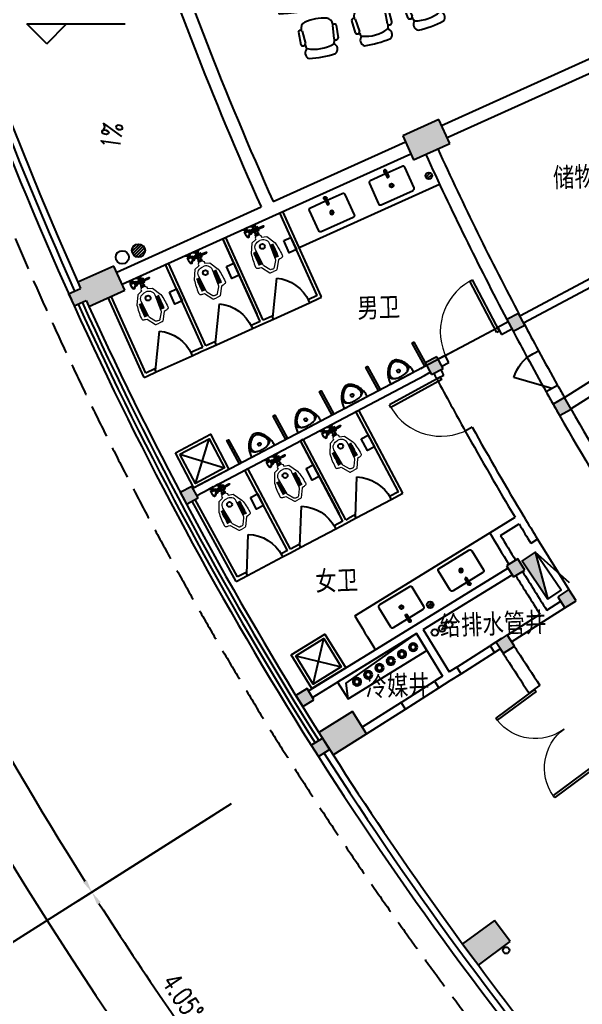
# Model space of a CAD drawing. Extents: x 13680 to 1640314, y -473492 to 65390.
# Drawn here: x 1350599 to 1359123, y -419708 to -404783 of the extents above; entities that cross this region are included whole.
import ezdxf
from ezdxf.enums import TextEntityAlignment as Align

# ---------------------------------------------------------------- set-up
doc = ezdxf.new("R2010")
doc.units = 0
doc.header["$LTSCALE"] = 1000
doc.header["$MEASUREMENT"] = 0
doc.linetypes.add('DASH', pattern=[0.35, 0.25, -0.1])
for name, color, linetype in [('001', 93, 'Continuous'), ('ACS_FFG_FM_F', 7, 'Continuous'), ('AXIS', 1, 'Continuous'), ('COLUMN', 255, 'Continuous'), ('DIM_ELEV', 3, 'Continuous'), ('DIM_SYMB', 3, 'Continuous'), ('HATCH', 8, 'Continuous'), ('LINE', 123, 'Continuous'), ('LVRTY', 153, 'Continuous'), ('PUB_HATCH', 8, 'Continuous'), ('PUB_TEXT', 7, 'Continuous'), ('S-提资20140812', 6, 'Continuous'), ('S-消防器材提资', 2, 'Continuous'), ('VPIPE-废水', 31, 'DASH'), ('VPIPE-污水', 2, 'DASH'), ('VPIPE-通气', 3, 'Continuous'), ('VPIPE-雨水', 4, 'DASH'), ('WALL', 255, 'Continuous'), ('WINDOW', 2, 'Continuous'), ('卫生间洁具', 8, 'Continuous'), ('洁具', 5, 'Continuous'), ('装修家具', 8, 'Continuous')]:
    doc.layers.add(name, color=color, linetype=linetype)
doc.layers.add('74071 FF-SAN', color=4, linetype='Continuous', lineweight=20)
doc.layers.add('ACS_DLJ_QYG', color=6, linetype='Continuous', lineweight=50)
doc.styles.add('_HZTXT', font='txt.shx', dxfattribs={"width": 0.8, "bigfont": 'HZTXT.shx'})
doc.styles.add('_TCH_DIM', font='SIMPLEX', dxfattribs={"bigfont": 'GBCBIG'})
doc.styles.add('_TCH_DIM_T3', font='SIMPLEX', dxfattribs={"width": 0.705882, "bigfont": 'GBCBIG'})
doc.styles.add('宋体', font='', dxfattribs={"width": 0.8})
doc.styles.get('宋体').set_extended_font_data('SimSun')
doc.linetypes.add('FENCELINE1', pattern='A,0.25,-0.1,[133,ltypeshp.shx,S=0.1,R=0,X=-0.1,Y=0],-0.1,1', length=1.45)
doc.dimstyles.new('_TCH_ARROW&&100', dxfattribs={"dimtxt": 297.5, "dimasz": 200, "dimexe": 250, "dimexo": 300, "dimgap": 126.25, "dimtad": 1, "dimdec": 0, "dimzin": 0, "dimdsep": 46, "dimtxsty": '_TCH_DIM_T3', "dimcen": 0.09, "dimclrt": 7, "dimazin": 2, "dimtfac": 1, "dimtdec": 0, "dimtix": 1, "dimtmove": 2, "dimatfit": 3, "dimfxl": 1, "dimtolj": 1, "dimtzin": 0, "dimarcsym": 0})

# ---------------------------------------------------------------- blocks, each defined once
blk = doc.blocks.new('xfx-gz')
at = {"layer": 'S-消防器材提资'}
blk.add_hatch(color=8, dxfattribs=at).paths.add_polyline_path([(0, 240), (0, 0), (700, 0)])
at = {"layer": 'S-消防器材提资', "color": 8}
for p, q in [((678, 408), (0, 240)), ((0, 240), (700, 0))]:
    blk.add_line(p, q, dxfattribs=at)
blk.add_lwpolyline([(700, 0), (700, 240), (0, 240), (0, 0)], close=True, dxfattribs=at)
blk = doc.blocks.new('yg')
at = {"layer": 'VPIPE-雨水', "linetype": 'Continuous'}
blk.add_circle((397873, 266724), 50, dxfattribs=at)
blk = doc.blocks.new('$DorLib2D$00000001')
for p, q in [((0.45, 0.975), (0.5, 0.975)), ((0.45, 0), (0.45, 0.975)), ((0.5, 0), (0.5, 0.975)), ((0.5, 0), (0.45, 0))]:
    blk.add_line(p, q)
at = {"lineweight": 13}
blk.add_arc((0.475, 0), 0.975, 91.4693, 180, dxfattribs=at)
blk = doc.blocks.new('$DorLib2D$00000228')
at = {"color": 0}
blk.add_line((0.5, 0), (0, 0.866), dxfattribs=at)
blk.add_arc((0.5, 0), 1, 120, 180, dxfattribs=at)
blk = doc.blocks.new('$plan$00000387')
at = {"color": 4}
for points in [[(-195, 0), (195, 0, -0.056281), (192, -62, -0.051243), (175, -126, -0.047086), (144, -190, -0.038643), (109, -237, -0.050944), (77, -268, -0.073316), (37, -291, -0.092337), (0, -298, -0.092337), (-37, -291, -0.073316), (-77, -268, -0.050944), (-109, -237, -0.038643), (-144, -190, -0.047086), (-175, -126, -0.051243), (-192, -62, -0.056281)], [(0, -146, 0.999985), (0, -98, 0.999985)]]:
    blk.add_lwpolyline(points, format="xyb", close=True, dxfattribs=at)
at = {"color": 8}
for points in [[(-169, -140, -0.078162), (-171, -115, -0.158684), (-159, -87, -0.087457), (-117, -54, -0.073385), (-70, -37, -0.051629), (0, -29), (0, -29, -0.051629), (70, -37, -0.073385), (117, -54, -0.087457), (159, -87, -0.158684), (171, -115, -0.078162), (169, -140)], [(117, -54, -0.099174), (139, -85, -0.110283), (145, -118, -0.092873), (136, -158, -0.05733), (119, -188, -0.037877), (85, -227, -0.072182), (35, -264, -0.124936), (0, -273), (0, -273, -0.124936), (-35, -264, -0.072182), (-85, -227, -0.037877), (-119, -188, -0.05733), (-136, -158, -0.092873), (-145, -118, -0.110283), (-139, -85, -0.099174), (-117, -54)]]:
    blk.add_lwpolyline(points, format="xyb", dxfattribs=at)
blk = doc.blocks.new('$DorLib2D$00000114')
at = {"color": 0}
blk.add_line((0.5, 0), (-0.207, 0.707), dxfattribs=at)
blk.add_arc((0.5, 0), 1, 135, 180, dxfattribs=at)
blk = doc.blocks.new('grgrewg')
at = {"layer": 'LVRTY', "color": 4}
blk.add_lwpolyline([(129402, -1172047), (130002, -1172047), (130002, -1172647), (129402, -1172647)], close=True, dxfattribs=at)
at = {"layer": 'LVRTY', "color": 8}
blk.add_lwpolyline([(129452, -1172097), (129952, -1172097), (129952, -1172597), (129452, -1172597)], close=True, dxfattribs=at)
for points in [[(129452, -1172097), (129952, -1172597)], [(129452, -1172597), (129952, -1172097)]]:
    blk.add_lwpolyline(points, dxfattribs=at)
blk = doc.blocks.new('A$C59BC2475')
at = {"layer": '卫生间洁具', "color": 8}
for p, q in [((15, 226), (50, 150)), ((42, 238), (76, 162))]:
    blk.add_line(p, q, dxfattribs=at)
for radius in [28.6, 19]:
    blk.add_circle((120, 29), radius, dxfattribs=at)
for centre, radius, start, end in [((22, 247), 21.9, 303.7888, 284.8126), ((22, 247), 11.7, 310.7142, 277.8871), ((22, 247), 10.2, 312.6958, 275.9055), ((23, 245), 2.73, 24.3007, 204.3007), ((298, 344), 295, 199.8088, 208.7925), ((-234, 104), 295, 19.8088, 28.7925), ((42, 203), 2.73, 204.3007, 24.3007)]:
    blk.add_arc(centre, radius, start, end, dxfattribs=at)
at = {"layer": '卫生间洁具', "color": 8, "extrusion": (-1.1128e-26, -1.18513e-26, -1)}
for centre in [(59, 165), (59, 164), (63, 156)]:
    blk.add_ellipse(centre, major_axis=(-13.3, -6), ratio=0.448066, start_param=3.141593, end_param=6.283185, dxfattribs=at)
blk = doc.blocks.new('A$C61F337F3')
at = {"layer": '卫生间洁具', "color": 4}
blk.add_lwpolyline([(-455, -170), (-683, -273, 0.414214), (-698, -313), (-559, -623, 0.414214), (-519, -638), (-36, -420, 0.414214), (-21, -380), (-161, -70, 0.414214), (-200, -55), (-429, -158)], format="xyb", dxfattribs=at)
at = {"layer": '卫生间洁具'}
blk.add_blockref('A$C59BC2475', (-480, -375), dxfattribs=at)
blk = doc.blocks.new('*D413')
at = {"layer": 'AXIS', "color": 0, "lineweight": -2, "transparency": 16777216}
for p, q in [((1361910, -427019), (1359677, -428027)), ((1365719, -434080), (1363651, -435393))]:
    blk.add_line(p, q, dxfattribs=at)
blk.add_arc((1413677, -403645), 59000, 204.49413, 212.20578, dxfattribs=at)
at = {"layer": 'AXIS', "color": 0, "transparency": 16777216}
for points in [[(1359957, -428120), (1360017, -428093), (1359904, -427925)], [(1363783, -435072), (1363727, -435108), (1363862, -435259)]]:
    blk.add_solid(points, dxfattribs=at)
at = {"layer": 'Defpoints', "color": 0, "transparency": 16777216}
for p in [(1413677, -403645), (1362183, -426896), (1361108, -430431), (1365973, -433920)]:
    blk.add_point(p, dxfattribs=at)
at = {"layer": 'AXIS', "color": 7, "transparency": 16777216, "insert": (1361996, -431531), "char_height": 297.5, "attachment_point": 5, "rotation": 298.35, "style": '_TCH_DIM_T3'}
blk.add_mtext('\\A1;8.1°', dxfattribs=at)
blk = doc.blocks.new('*D414')
at = {"layer": 'AXIS', "color": 0, "lineweight": -2, "transparency": 16777216}
for p, q in [((1365719, -434080), (1363651, -435393)), ((1367989, -437391), (1366018, -438847))]:
    blk.add_line(p, q, dxfattribs=at)
blk.add_arc((1413677, -403645), 59000, 212.59422, 216.25576, dxfattribs=at)
at = {"layer": 'AXIS', "color": 0, "transparency": 16777216}
for points in [[(1363941, -435446), (1363998, -435410), (1363862, -435259)], [(1366127, -438518), (1366074, -438557), (1366219, -438698)]]:
    blk.add_solid(points, dxfattribs=at)
at = {"layer": 'Defpoints', "color": 0, "transparency": 16777216}
for p in [(1413677, -403645), (1365973, -433920), (1364621, -436424), (1368230, -437213)]:
    blk.add_point(p, dxfattribs=at)
at = {"layer": 'AXIS', "color": 7, "transparency": 16777216, "insert": (1365237, -436844), "char_height": 297.5, "attachment_point": 5, "rotation": 304.425, "style": '_TCH_DIM_T3'}
blk.add_mtext('\\A1;4.05°', dxfattribs=at)
blk = doc.blocks.new('*D424')
at = {"layer": 'AXIS', "color": 0, "lineweight": -2, "transparency": 16777216}
for p, q in [((1356877, -403645), (1353627, -403645)), ((1404792, -459746), (1404283, -462956))]:
    blk.add_line(p, q, dxfattribs=at)
blk.add_arc((1413677, -403645), 59800, 180.19165, 260.80826, dxfattribs=at)
at = {"layer": 'AXIS', "color": 0, "transparency": 16777216}
for points in [[(1353844, -403845), (1353911, -403845), (1353877, -403645)], [(1404130, -462645), (1404120, -462710), (1404322, -462709)]]:
    blk.add_solid(points, dxfattribs=at)
at = {"layer": 'Defpoints', "color": 0, "transparency": 16777216}
for p in [(1357177, -403645), (1413677, -403645), (1360395, -430794), (1404839, -459450)]:
    blk.add_point(p, dxfattribs=at)
at = {"layer": 'AXIS', "color": 7, "transparency": 16777216, "insert": (1368414, -442304), "char_height": 297.5, "attachment_point": 5, "rotation": 310.5, "style": '_TCH_DIM_T3'}
blk.add_mtext('\\A1;81°', dxfattribs=at)
blk = doc.blocks.new('A$C620479CC')
at = {"layer": '装修家具', "color": 4}
for p, q in [((1700, 1673), (1650, 1862)), ((1757, 1687), (1717, 1880)), ((896, 1492), (829, 1676)), ((951, 1512), (894, 1700)), ((1183, 1582), (1152, 1776)), ((1241, 1589), (1221, 1783)), ((1713, 1656), (1711, 1663)), ((389, 1355), (341, 1546)), ((447, 1368), (409, 1560)), ((1235, 1569), (1234, 1576)), ((1235, 1569), (1234, 1576)), ((115, 1270), (33, 1448)), ((169, 1294), (96, 1477)), ((442, 1347), (441, 1354)), ((910, 1477), (908, 1484)), ((910, 1477), (908, 1484)), ((2706, 30), (2178, 1461)), ((-379, 1092), (-443, 1278)), ((-323, 1109), (-376, 1297)), ((130, 1256), (127, 1263)), ((130, 1256), (127, 1263)), ((-639, 967), (-734, 1138)), ((-587, 996), (-674, 1172)), ((-325, 1088), (-327, 1095)), ((2635, 1075), (2642, 1077)), ((2639, 1129), (2825, 1193)), ((2656, 1073), (2844, 1126)), ((-1116, 749), (-1194, 930)), ((-1061, 771), (-1130, 954)), ((-622, 954), (-625, 961)), ((-1387, 619), (-1497, 781)), ((-1337, 652), (-1441, 820)), ((-1062, 750), (-1065, 756)), ((-1062, 750), (-1065, 756)), ((-1368, 608), (-1373, 614)), ((-1368, 608), (-1373, 614)), ((2803, 620), (2809, 623)), ((2803, 620), (2809, 623)), ((2817, 636), (2995, 717)), ((2841, 581), (3024, 654)), ((-1842, 359), (-1937, 532)), ((-1790, 386), (-1874, 562)), ((-1789, 365), (-1792, 371)), ((-1886, -38), (-1358, -1470)), ((2479, -420), (2482, -427)), ((2480, -442), (2565, -618)), ((2533, -415), (2627, -588)), ((-2020, -590), (-2203, -663)), ((-1996, -644), (-2174, -726)), ((-1982, -628), (-1989, -631)), ((2028, -708), (2131, -876)), ((2059, -664), (2063, -670)), ((2059, -664), (2063, -670)), ((2077, -675), (2188, -837)), ((1751, -827), (1820, -1010)), ((1752, -806), (1755, -812)), ((1752, -806), (1755, -812)), ((1806, -805), (1885, -986)), ((1312, -1011), (1316, -1017)), ((1329, -1023), (1425, -1194)), ((-1835, -1081), (-2023, -1134)), ((-1818, -1138), (-2005, -1201)), ((-1814, -1084), (-1821, -1086)), ((-1814, -1084), (-1821, -1086)), ((1013, -1165), (1066, -1353)), ((1016, -1144), (1018, -1151)), ((1016, -1144), (1018, -1151)), ((1070, -1148), (1133, -1335)), ((1277, -1052), (1365, -1228)), ((560, -1312), (563, -1319)), ((576, -1326), (658, -1504)), ((244, -1424), (281, -1616)), ((248, -1403), (250, -1410)), ((302, -1412), (350, -1603)), ((522, -1350), (595, -1533)), ((-544, -1625), (-544, -1632)), ((-544, -1625), (-544, -1632)), ((-492, -1638), (-462, -1833)), ((-261, -1568), (-203, -1757)), ((-220, -1534), (-217, -1540)), ((-220, -1534), (-217, -1540)), ((-205, -1549), (-138, -1733)), ((-1066, -1744), (-1026, -1937)), ((-1022, -1713), (-1020, -1720)), ((-1009, -1729), (-959, -1919)), ((-551, -1645), (-531, -1840))]:
    blk.add_line(p, q, dxfattribs=at)
for centre, radius, start, end in [((1250, 1946), 87.7, 130.7775, 249.9921), ((1678, 501), 1587, 92.9755, 107.7941), ((1565, 2004), 87.7, 310.7775, 69.9921), ((979, 323), 1587, 98.1378, 112.9563), ((732, 1810), 87.7, 315.9398, 75.1544), ((1188, 1769), 36.3, 23.2511, 168.2284), ((1411, 1807), 203, 164.0028, 182.2896), ((1461, 1817), 203, 17.7195, 36.597), ((1686, 1860), 36.3, 32.5412, 177.5185), ((294, 112), 1587, 102.8446, 117.6632), ((-75, 1573), 87.7, 320.6466, 79.8612), ((423, 1724), 87.7, 135.9398, 255.1544), ((648, 1615), 203, 23.6423, 41.9291), ((865, 1678), 36.3, 37.7035, 182.6808), ((1615, 1629), 102, 296.4935, 15.3848), ((1725, 1692), 32, 216.4279, 351.6686), ((-375, 1462), 87.7, 140.6466, 259.8612), ((-143, 1372), 203, 28.3491, 46.6359), ((377, 1542), 36.3, 28.4134, 173.3906), ((599, 1601), 203, 169.3349, 188.2124), ((920, 1514), 32, 221.5902, 356.8309), ((1211, 1597), 32, 209.101, 344.3417), ((1336, 1578), 102, 185.3848, 264.2761), ((1368, 2192), 716, 266.6598, 294.1098), ((2926, -6823), 8318, 95.1602, 125.3476), ((-190, 1354), 203, 174.0417, 192.9192), ((69, 1453), 36.3, 42.4103, 187.3876), ((415, 1373), 32, 214.2632, 349.504), ((542, 1365), 102, 190.5471, 269.4384), ((518, 1979), 716, 271.8221, 299.2721), ((815, 1441), 102, 301.6557, 20.5471), ((-365, -172), 1587, 107.5336, 122.3522), ((-852, 1254), 87.7, 325.3356, 84.5502), ((-906, 1046), 203, 32.2776, 51.1551), ((-406, 1277), 36.3, 33.1202, 178.0975), ((38, 1213), 102, 306.3625, 25.2539), ((137, 1293), 32, 226.297, 1.5377), ((3009, 1125), 87.7, 50.6466, 169.8612), ((-1143, 1118), 87.7, 145.3356, 264.5502), ((-699, 1145), 36.3, 47.0993, 192.0766), ((-354, 1112), 32, 218.97, 354.2108), ((-227, 1115), 102, 195.2539, 274.1452), ((-301, 1725), 716, 276.5289, 303.9789), ((2661, 977), 102, 105.2539, 184.1452), ((2659, 1104), 32, 128.97, 264.2108), ((2824, 1156), 36.3, 303.1202, 88.0975), ((2901, 940), 203, 84.0417, 102.9192), ((1659, 456), 1587, 12.8446, 27.6632), ((-1012, -491), 1587, 112.6959, 127.5144), ((-1625, 886), 87.7, 330.4979, 89.7125), ((-1158, 932), 36.3, 37.8092, 182.7865), ((-952, 1025), 203, 178.5609, 196.8477), ((-710, 904), 102, 311.0516, 29.9429), ((-618, 992), 32, 230.986, 6.2267), ((3271, 1051), 716, 186.5289, 213.9789), ((-1902, 725), 87.7, 150.4979, 269.7125), ((-1657, 676), 203, 38.2004, 56.4872), ((-1463, 791), 36.3, 52.2616, 197.2389), ((-1093, 771), 32, 223.6591, 358.8998), ((-967, 784), 102, 199.9429, 278.8342), ((-1090, 1386), 716, 281.2179, 308.6679), ((2919, 893), 203, 298.3491, 316.6359), ((3120, 825), 87.7, 230.6466, 349.8612), ((-1701, 650), 203, 183.893, 202.7705), ((-1369, 646), 32, 236.1483, 11.389), ((-1452, 550), 102, 316.2138, 35.1052), ((2759, 712), 102, 216.3625, 295.2539), ((2840, 613), 32, 136.297, 271.5377), ((2999, 681), 36.3, 312.4103, 97.3876), ((-1901, 537), 36.3, 42.9715, 187.9488), ((-1874, 996), 716, 286.3802, 313.8302), ((-1821, 384), 32, 228.8213, 4.0621), ((-1697, 408), 102, 205.1052, 283.9965), ((-2105, 6815), 8318, 275.1557, 305.3435), ((2565, -1052), 716, 106.3939, 133.8439), ((2387, -464), 102, 25.1189, 104.0102), ((2512, -439), 32, 48.8351, 184.0758), ((-2019, -622), 32, 316.297, 91.5377), ((2142, -606), 102, 136.2275, 215.1189), ((2591, -593), 36.3, 222.9852, 7.9625), ((-2299, -833), 87.7, 50.6466, 169.8612), ((-2097, -904), 203, 117.5886, 136.4661), ((-2179, -690), 36.3, 132.4103, 277.3876), ((-1939, -720), 102, 36.3625, 115.2539), ((-2451, -1060), 716, 6.5289, 33.9789), ((1781, -1442), 716, 101.2316, 128.6816), ((1657, -840), 102, 19.9566, 98.848), ((2059, -702), 32, 56.162, 191.4027), ((2392, -706), 203, 3.9067, 22.7842), ((2592, -781), 87.7, 330.5116, 89.7262), ((-838, -465), 1587, 192.8446, 207.6632), ((1400, -960), 102, 131.0653, 209.9566), ((1783, -827), 32, 43.6728, 178.9135), ((2153, -847), 36.3, 232.2753, 17.2526), ((2348, -732), 203, 218.2141, 236.5009), ((1702, 435), 1587, 292.7096, 307.5282), ((-1841, -986), 102, 285.2539, 4.1452), ((1309, -1048), 32, 50.9997, 186.2404), ((1849, -988), 36.3, 217.8229, 2.8002), ((1642, -1081), 203, 358.5746, 16.8614), ((2315, -941), 87.7, 150.5116, 269.7262), ((-2188, -1134), 87.7, 230.6466, 349.8612), ((-2080, -952), 203, 263.8719, 282.1586), ((-2003, -1165), 36.3, 123.1202, 268.0975), ((-1838, -1113), 32, 308.97, 84.2108), ((652, -1269), 102, 126.3585, 205.2498), ((992, -1781), 716, 96.5248, 123.9748), ((918, -1171), 102, 15.2498, 94.1411), ((1045, -1168), 32, 38.966, 174.2067), ((1389, -1201), 36.3, 227.113, 12.0903), ((1833, -1174), 87.7, 325.3493, 84.5639), ((172, -2036), 716, 91.8358, 119.2858), ((148, -1422), 102, 10.5608, 89.4521), ((554, -1349), 32, 46.2929, 181.5336), ((1097, -1334), 36.3, 213.1161, 358.0934), ((1596, -1102), 203, 212.2913, 231.1688), ((1542, -1310), 87.7, 145.3493, 264.5639), ((1055, 116), 1587, 287.5473, 302.3659), ((-125, -1498), 102, 121.6694, 200.5608), ((275, -1430), 32, 34.2769, 169.5177), ((1066, -1518), 87.7, 320.6425, 79.8571), ((884, -1410), 203, 353.8678, 12.1546), ((-924, -1686), 102, 116.5072, 195.3985), ((-677, -2248), 716, 86.6735, 114.1235), ((-646, -1635), 102, 5.3985, 84.2898), ((-520, -1654), 32, 29.1147, 164.3554), ((-229, -1570), 32, 41.6039, 176.8446), ((313, -1599), 36.3, 208.4271, 353.4044), ((92, -1658), 203, 349.3486, 8.2261), ((622, -1509), 36.3, 222.4062, 7.3835), ((836, -1427), 203, 207.5845, 226.462), ((765, -1629), 87.7, 140.6425, 259.8571), ((397, -168), 1587, 282.8405, 297.6591), ((-1035, -1748), 32, 36.4416, 171.6823), ((-174, -1735), 36.3, 217.7172, 2.6945), ((43, -1671), 203, 203.656, 221.9428), ((268, -1780), 87.7, 315.9535, 75.1681), ((-995, -1917), 36.3, 212.5549, 357.5322), ((-770, -1873), 203, 197.7332, 216.6107), ((-497, -1826), 36.3, 203.2648, 348.2421), ((-559, -2002), 87.7, 310.7912, 70.0058), ((-720, -1864), 203, 344.0165, 2.3033), ((-41, -1866), 87.7, 135.9535, 255.1681), ((-289, -380), 1587, 278.1515, 292.9701), ((-875, -2060), 87.7, 130.7912, 250.0058), ((-987, -558), 1587, 272.9892, 287.8078)]:
    blk.add_arc(centre, radius, start, end, dxfattribs=at)
at = {"layer": '装修家具', "color": 8}
for centre, start, end in [((1518, 1370), 79.5938, 121.1758), ((742, 1175), 84.756, 126.3381), ((-12, 941), 89.4628, 131.0449), ((-738, 629), 94.1519, 135.7339), ((2488, 762), 359.4628, 41.0449), ((-1455, 273), 99.3141, 140.8962), ((2145, -329), 279.3278, 320.9099), ((-1667, -771), 179.4628, 221.0449), ((1428, -685), 274.1656, 315.7477), ((703, -997), 269.4588, 311.0408), ((-52, -1231), 264.7697, 306.3518), ((-828, -1427), 259.6075, 301.1896)]:
    blk.add_arc(centre, 577, start, end, dxfattribs=at)
blk = doc.blocks.new('A$C6CAE1B6A')
at = {"color": 8}
for p, q in [((186, 387), (186, 325)), ((209, 387), (209, 326)), ((233, 387), (233, 327)), ((257, 387), (257, 328)), ((281, 387), (281, 329)), ((305, 387), (305, 330)), ((329, 387), (329, 331)), ((353, 387), (353, 332)), ((376, 387), (376, 333)), ((732, 361), (716, 361)), ((732, 338), (716, 338)), ((755, 366), (732, 366)), ((755, 331), (732, 331)), ((770, 391), (770, 311)), ((664, 240), (622, 240)), ((663, 201), (622, 201)), ((753, 240), (714, 240)), ((753, 201), (715, 201)), ((770, 268), (770, 172)), ((186, 53), (186, 115)), ((209, 53), (209, 114)), ((233, 53), (233, 113)), ((257, 53), (257, 112)), ((281, 53), (281, 111)), ((305, 53), (305, 110)), ((329, 53), (329, 109)), ((353, 53), (353, 108)), ((376, 53), (376, 107))]:
    blk.add_line(p, q, dxfattribs=at)
for points in [[(716, 374), (712, 374), (712, 378), (706, 378), (706, 382), (671, 382), (671, 376), (646, 376), (646, 363), (631, 363), (631, 344), (646, 344), (646, 329), (661, 329), (661, 324), (667, 324), (667, 313), (707, 313), (719, 321)], [(605, 247), (605, 193)], [(622, 193), (622, 247)], [(669, 245), (669, 263), (712, 263), (712, 243)], [(712, 197), (712, 178), (669, 178), (669, 195)], [(683, 167), (683, 83), (686, 80), (686, 76), (690, 76)], [(697, 167), (697, 83), (694, 80), (694, 76), (690, 76)]]:
    blk.add_lwpolyline(points, dxfattribs=at)
for points in [[(719, 313), (660, 313), (660, 293), (719, 293)], [(732, 379), (716, 379), (716, 321), (732, 321)], [(718, 178), (662, 178), (662, 167), (718, 167)], [(671, 293), (709, 293), (709, 263), (671, 263)]]:
    blk.add_lwpolyline(points, close=True, dxfattribs=at)
for centre, radius in [((416, 220), 37.7), ((689, 220), 32.4), ((689, 220), 12)]:
    blk.add_circle(centre, radius, dxfattribs=at)
for centre, radius, start, end in [((808, 351), 55, 133.5861, 226.4139), ((614, 239), 12, 43.7102, 136.2898), ((614, 201), 12, 223.7102, 316.2898), ((817, 220), 67.5, 135.0245, 224.9756)]:
    blk.add_arc(centre, radius, start, end, dxfattribs=at)
at = {"layer": '74071 FF-SAN', "color": 8}
for points in [[(605, 220), (605, 244), (578, 269), (551, 269), (526, 343), (387, 417, 0.052543), (173, 440, 0.132929), (154, 435, 0.161391), (145, 425, 0.043176), (139, 407, 0.005173), (135, 387), (130, 361), (5, 279, 0.19508), (0, 262), (0, 220)], [(41, 220), (41, 242, -0.210701), (52, 261), (136, 319, -0.078002), (159, 324), (413, 335, -0.245665), (487, 300, -0.196051), (513, 220, -0.196051)], [(605, 220), (605, 196), (578, 171), (551, 171), (526, 97), (387, 23, -0.052543), (173, 0, -0.132929), (154, 5, -0.161391), (145, 15, -0.043176), (139, 33, -0.005173), (135, 53), (130, 79), (5, 161, -0.19508), (0, 178), (0, 220)], [(41, 220), (41, 198, 0.210701), (52, 179), (136, 121, 0.078002), (159, 116), (413, 105, 0.245665), (487, 140, 0.196051), (513, 220, 0.196051)]]:
    blk.add_lwpolyline(points, format="xyb", dxfattribs=at)
blk = doc.blocks.new('$DorLib2D$00000002')
for p, q in [((-0.5, 0), (-0.5, 0.4875)), ((-0.475, 0.4875), (-0.5, 0.4875)), ((-0.475, 0), (-0.475, 0.4875)), ((0.475, 0), (0.475, 0.4875)), ((0.475, 0.4875), (0.5, 0.4875)), ((0.5, 0), (0.5, 0.4875)), ((-0.5, 0), (-0.475, 0)), ((0.5, 0), (0.475, 0))]:
    blk.add_line(p, q)
at = {"lineweight": 13}
for centre, start, end in [((-0.4875, 0), 0, 88.53072), ((0.4875, 0), 91.46928, 180)]:
    blk.add_arc(centre, 0.4875, start, end, dxfattribs=at)
blk = doc.blocks.new('3FX')
at = {"layer": '001'}
h = blk.add_hatch(dxfattribs=at)
h.set_pattern_fill('ANSI31', color=256, scale=20, style=0)
h.set_pattern_definition([(45, (767676.743, 1504218.784), (-22.4506403, 22.4506403), [])])
edge = h.paths.add_edge_path()
edge.add_arc((1364566.6, -425533.2), 100, 0, 360)
at = {"layer": 'PUB_HATCH'}
for points in [[(1368735.9, -424155.6), (1369282.8, -423908.7), (1369118.2, -423544.1), (1368571.3, -423791)], [(1363814.3, -426377.7), (1364361.1, -426130.8), (1364196.5, -425766.2), (1363649.7, -426013.1)], [(1363773.6, -426287.4), (1363691.3, -426105.2), (1363509, -426187.5), (1363591.3, -426369.7)], [(1367301, -432839.8), (1367515.3, -433177.5), (1368021.9, -432856), (1367807.6, -432518.3)], [(1367292.9, -433200.2), (1367461.7, -433093.1), (1367354.5, -432924.2), (1367185.7, -433031.4)], [(1369478.7, -436042.3), (1369716.3, -436364), (1370199, -436007.5), (1369961.3, -435685.8)]]:
    blk.add_hatch(color=256, dxfattribs=at).paths.add_polyline_path(points)
at = {"layer": 'PUB_HATCH', "linetype": 'ByBlock'}
for points in [[(1370149.3, -426579.3), (1370242.9, -426756), (1370419.7, -426662.4), (1370326.1, -426485.7)], [(1368911.9, -427234.5), (1369005.5, -427411.2), (1369182.2, -427317.6), (1369088.7, -427140.9)], [(1370848.1, -427859), (1370946.9, -428032.9), (1371120.8, -427934.1), (1371022, -427760.2)], [(1365200.3, -429199.7), (1365293.9, -429376.4), (1365470.6, -429282.8), (1365377.1, -429106.1)], [(1370144.2, -430309.9), (1370249, -430480.2), (1370419.3, -430375.4), (1370314.5, -430205.1)], [(1370920.9, -430779.4), (1371028, -430948.3), (1371196.9, -430841.1), (1371089.7, -430672.2)], [(1369986.9, -431467.7), (1370095.3, -431635.8), (1370263.4, -431527.4), (1370155, -431359.3)], [(1366950.4, -432274.7), (1367055.2, -432445.1), (1367225.6, -432340.3), (1367120.8, -432169.9)]]:
    blk.add_hatch(color=256, dxfattribs=at).paths.add_polyline_path(points)
at = {"layer": '洁具'}
h = blk.add_hatch(dxfattribs=at)
h.set_pattern_fill('ANSI31', color=256, scale=20, style=0)
h.set_pattern_definition([(45, (1278165.795, -517011.64), (-22.45064, 22.45064), [])])
h.paths.add_polyline_path([(1369015.6, -424401.2, 1), (1368915.6, -424401.2, 1)])
h = blk.add_hatch(dxfattribs=at)
h.set_pattern_fill('ANSI31', color=256, scale=20, angle=2.1906, style=0)
h.set_pattern_definition([(47.190602, (1281793.963, -526914.808), (-23.2923846, 21.576082), [])])
h.paths.add_polyline_path([(1369037.4, -430899.4, 1), (1368937.5, -430903.2, 1)])
at = {"layer": '001'}
for centre in [(1364566.6, -425533.2), (1364322.3, -425634.5)]:
    blk.add_circle(centre, 100, dxfattribs=at)
at = {"layer": 'ACS_DLJ_QYG'}
for centre in [(1368559.3, -431648.8), (1368729.6, -431544), (1368388.9, -431753.6), (1368048.3, -431963.2), (1368218.6, -431858.4), (1367877.9, -432068)]:
    blk.add_circle(centre, 50, dxfattribs=at)
at = {"layer": 'ACS_FFG_FM_F'}
blk.add_lwpolyline([(1367583.4, -432074), (1367744.1, -432327.3), (1368935.9, -431593.3), (1368778.8, -431337.8)], close=True, dxfattribs=at)
blk.add_lwpolyline([(1367744.1, -432327.3), (1367712, -432088.3), (1368778.8, -431337.8)], dxfattribs=at)
at = {"layer": 'AXIS'}
blk.add_line((1365972.8, -433919.5), (1362595.5, -436062.8), dxfattribs=at)
at = {"layer": 'COLUMN'}
for p, q in [((1369118.2, -423544.1), (1368571.3, -423791)), ((1369282.8, -423908.7), (1369118.2, -423544.1)), ((1368571.3, -423791), (1368735.9, -424155.6)), ((1368735.9, -424155.6), (1369282.8, -423908.7)), ((1364196.5, -425766.2), (1363649.7, -426013.1)), ((1364361.1, -426130.8), (1364196.5, -425766.2)), ((1363649.7, -426013.1), (1363691.3, -426105.2)), ((1363814.3, -426377.7), (1364361.1, -426130.8)), ((1363773.6, -426287.4), (1363814.3, -426377.7)), ((1367807.6, -432518.3), (1367301, -432839.8)), ((1368021.9, -432856), (1367807.6, -432518.3)), ((1367301, -432839.8), (1367515.3, -433177.5)), ((1367515.3, -433177.5), (1368021.9, -432856)), ((1369961.3, -435685.8), (1369478.7, -436042.3)), ((1370199, -436007.5), (1369961.3, -435685.8)), ((1369478.7, -436042.3), (1369716.3, -436364)), ((1369716.3, -436364), (1370199, -436007.5))]:
    blk.add_line(p, q, dxfattribs=at)
at = {"layer": 'COLUMN', "linetype": 'ByBlock'}
for p, q in [((1370326.1, -426485.7), (1370149.3, -426579.3)), ((1370419.7, -426662.4), (1370326.1, -426485.7)), ((1370149.3, -426579.3), (1370242.9, -426756)), ((1370242.9, -426756), (1370419.7, -426662.4)), ((1369088.7, -427140.9), (1368911.9, -427234.5)), ((1369182.2, -427317.6), (1369088.7, -427140.9)), ((1368911.9, -427234.5), (1369005.5, -427411.2)), ((1369005.5, -427411.2), (1369182.2, -427317.6)), ((1371022, -427760.2), (1370848.1, -427859)), ((1370848.1, -427859), (1370946.9, -428032.9)), ((1371120.8, -427934.1), (1371022, -427760.2)), ((1370946.9, -428032.9), (1371120.8, -427934.1)), ((1365377.1, -429106.1), (1365200.3, -429199.7)), ((1365200.3, -429199.7), (1365293.9, -429376.4)), ((1365470.6, -429282.8), (1365377.1, -429106.1)), ((1365293.9, -429376.4), (1365470.6, -429282.8)), ((1370314.5, -430205.1), (1370144.2, -430309.9)), ((1370419.3, -430375.4), (1370314.5, -430205.1)), ((1370144.2, -430309.9), (1370249, -430480.2)), ((1370249, -430480.2), (1370419.3, -430375.4)), ((1371089.7, -430672.2), (1370920.9, -430779.4)), ((1371196.9, -430841.1), (1371089.7, -430672.2)), ((1370920.9, -430779.4), (1371028, -430948.3)), ((1371028, -430948.3), (1371196.9, -430841.1)), ((1370155, -431359.3), (1369986.9, -431467.7)), ((1369986.9, -431467.7), (1370095.3, -431635.8)), ((1370263.4, -431527.4), (1370155, -431359.3)), ((1370095.3, -431635.8), (1370263.4, -431527.4)), ((1367120.8, -432169.9), (1366950.4, -432274.7)), ((1367225.6, -432340.3), (1367120.8, -432169.9)), ((1366950.4, -432274.7), (1367055.2, -432445.1)), ((1367055.2, -432445.1), (1367225.6, -432340.3))]:
    blk.add_line(p, q, dxfattribs=at)
at = {"layer": 'DIM_ELEV'}
for p, q in [((1363178.1, -422396.9), (1362878.1, -422096.9)), ((1362878.1, -422096.9), (1364365.1, -422096.9)), ((1363178.1, -422396.9), (1363478.1, -422096.9))]:
    blk.add_line(p, q, dxfattribs=at)
at = {"layer": 'DIM_SYMB'}
for points in [[(1364476.7, -423318.5, 0, 0, 0), (1364377.8, -424085.8, 80, 0, 0), (1364339.5, -424383.3, 0, 0, 0)], [(1368564.1, -425789.7, 0, 0, 0), (1368667.6, -425368.8, 80, 0, 0), (1368739.2, -425077.5, 0, 0, 0)], [(1369011.6, -429359.6, 0, 0, 0), (1369063.7, -429820.2, 80, 0, 0), (1369097.4, -430118.3, 0, 0, 0)]]:
    blk.add_lwpolyline(points, format="xyseb", dxfattribs=at)
at = {"layer": 'LINE', "linetype": 'DASH', "ltscale": 2}
blk.add_arc((1413677.3, -403645.3), 55400, 179.17262, 261.82632, dxfattribs=at)
at = {"layer": 'LVRTY'}
for p, q in [((1366709.7, -424962), (1366755.2, -424941.4)), ((1365843.8, -425352.9), (1365889.4, -425332.3)), ((1364977.9, -425743.9), (1365023.5, -425723.3)), ((1367860.8, -427972.5), (1367905, -427949.1)), ((1367019.6, -428414.1), (1367063.8, -428390.7)), ((1366179.8, -428858.4), (1366224, -428835)), ((1367799.3, -429620.6), (1367799.5, -429620.9)), ((1367799.5, -429620.9), (1367865.8, -429585.9))]:
    blk.add_line(p, q, dxfattribs=at)
at = {"layer": 'VPIPE-废水', "linetype": 'Continuous'}
blk.add_circle((1369272.9, -431198.6), 50, dxfattribs=at)
at = {"layer": 'VPIPE-污水', "linetype": 'Continuous'}
blk.add_circle((1369058.5, -431323.2), 50, dxfattribs=at)
at = {"layer": 'VPIPE-通气', "linetype": 'Continuous'}
blk.add_circle((1369169.2, -431262.8), 50, dxfattribs=at)
at = {"layer": 'WALL'}
for p, q in [((1369159.7, -423636.1), (1373534.4, -421660.9)), ((1369242, -423818.4), (1373616.8, -421843.1)), ((1366607.8, -424788.3), (1368612.8, -423883)), ((1366598.9, -425011.8), (1368695.1, -424065.3)), ((1364238.1, -425858.3), (1366425.6, -424870.6)), ((1364320.4, -426040.5), (1366598.9, -425011.8)), ((1370344.5, -426520.4), (1372463.4, -425393.8)), ((1370400.7, -426626.4), (1372519.6, -425499.8)), ((1363509, -426187.5), (1363691.3, -426105.2)), ((1363509, -426187.5), (1363591.3, -426369.7)), ((1363591.3, -426369.7), (1363773.6, -426287.4)), ((1371020.9, -427758.2), (1373048.7, -426468.5)), ((1370167.9, -426614.3), (1370009.2, -426698.7)), ((1370009.2, -426698.7), (1370065.6, -426804.6)), ((1371119.8, -427932.3), (1373143.6, -426645.2)), ((1370065.6, -426804.6), (1370224.1, -426720.4)), ((1365392.8, -429135.7), (1369452.8, -426995.9)), ((1369214.6, -427121.2), (1369108.2, -427177.8)), ((1369270.9, -427227.2), (1369214.6, -427121.2)), ((1370453.1, -427146.6), (1370628.2, -427050)), ((1368843.4, -427318.6), (1368931.6, -427271.7)), ((1369164.3, -427283.8), (1369270.9, -427227.2)), ((1365449.5, -429243), (1368899.5, -427424.6)), ((1368899.5, -427424.6), (1368987.8, -427377.7)), ((1369086.7, -427478.2), (1369192, -427420.7)), ((1370918, -427575.3), (1370742.9, -427671.9)), ((1369623.3, -428210.6), (1369517.9, -428268.2)), ((1365234.7, -429264.7), (1365272.5, -429336.3)), ((1365272.5, -429336.3), (1365272.6, -429336.2)), ((1369888.5, -429809.7), (1370271.8, -429573.9)), ((1370052.3, -429849.8), (1370333.4, -429676.9)), ((1370614.3, -429909.2), (1370511.9, -429971.7)), ((1368767, -431204.1), (1370165.1, -430344)), ((1368881, -431274.9), (1370228, -430446.2)), ((1370752.2, -430981.2), (1370963.7, -430846.9)), ((1370766, -431114.6), (1371028, -430948.3)), ((1370155.4, -431359.9), (1370650.9, -431045.5)), ((1370220.4, -431460.8), (1370766, -431114.6)), ((1367141.7, -432204), (1368767, -431204.1)), ((1367204.6, -432306.2), (1368778.8, -431337.8)), ((1368778.8, -431337.8), (1369175.1, -431982)), ((1368881, -431274.9), (1369276.4, -431917.7)), ((1370068.5, -431415.1), (1369897.8, -431523.4)), ((1369897.8, -431523.4), (1369962.1, -431624.7)), ((1369962.1, -431624.7), (1370048.6, -431569.8)), ((1369391.2, -431844.9), (1369276.4, -431917.7)), ((1369455.5, -431946.2), (1369391.2, -431844.9)), ((1369175.1, -431982), (1369053.3, -432059.3)), ((1369053.3, -432059.3), (1369117.6, -432160.7)), ((1369117.6, -432160.7), (1369289.4, -432051.6)), ((1369289.4, -432051.6), (1369455.5, -431946.2)), ((1370485.1, -432240.3), (1370650.3, -432127.5)), ((1366971.2, -432308.9), (1366971.4, -432308.8)), ((1366971.2, -432308.9), (1367034, -432411.1)), ((1368546.7, -432380.8), (1367957.6, -432754.7)), ((1368611, -432482.2), (1368546.7, -432380.8)), ((1367034, -432411.1), (1367034.2, -432411)), ((1368021.9, -432856), (1368611, -432482.2)), ((1367185.7, -433031.4), (1367354.5, -432924.2)), ((1367354.5, -432924.2), (1367461.7, -433093.1)), ((1367185.7, -433031.4), (1367292.9, -433200.2)), ((1367292.9, -433200.2), (1367461.7, -433093.1))]:
    blk.add_line(p, q, dxfattribs=at)
at = {"layer": 'WALL', "color": 8, "linetype": 'ByBlock'}
blk.add_line((1370614.3, -429909.2), (1371089.7, -430672.2), dxfattribs=at)
at = {"layer": 'WALL'}
for centre, radius, start, end in [((1413677.3, -403645.3), 51600, 198.25367, 204.18896), ((1413677.3, -403645.3), 51800, 198.25045, 204.18939), ((1413677.3, -403645.3), 49000, 204.53279, 207.82925), ((1413677.3, -403645.3), 49200, 204.53232, 207.78377), ((1413677.3, -403645.3), 49000, 207.96957, 208.53175), ((1413677.3, -403645.3), 49200, 208.01668, 208.53318), ((1413677.2, -403645.6), 50560, 208.01333, 208.12349), ((1413677.2, -403645.6), 50440, 208.0136, 208.12228), ((1413677.3, -403645.3), 49000, 209.23333, 209.4787), ((1413677.3, -403645.3), 49200, 209.23191, 209.48185), ((1413677.3, -403645.3), 49200, 209.52592, 209.60162), ((1413677.3, -403645.3), 49200, 209.60162, 209.67063), ((1413677.3, -403645.3), 49200, 209.71476, 212.16709), ((1413677.3, -403645.3), 49000, 209.71285, 212.16614), ((1413677.2, -403645.6), 50560, 209.14341, 210.85206), ((1413677.2, -403645.6), 50440, 209.14462, 210.9193), ((1413677.2, -403645.6), 50560, 210.98805, 211.37863), ((1413677.2, -403645.6), 50440, 210.9193, 211.37863), ((1413677.2, -403645.6), 51010, 210.85866, 211.48768), ((1413677.2, -403645.6), 50890, 210.99202, 211.48742), ((1413677.2, -403645.6), 50890, 211.71259, 212.48987), ((1413677.2, -403645.6), 51010, 211.71233, 212.48966), ((1413677.3, -403645.3), 51800, 212.62122, 212.80436), ((1413677.3, -403645.3), 51600, 212.71013, 212.80436), ((1413677.3, -403645.3), 51600, 212.80436, 213.50294), ((1413677.3, -403645.3), 51800, 212.80436, 213.50616)]:
    blk.add_arc(centre, radius, start, end, dxfattribs=at)
at = {"layer": 'WINDOW'}
for p, q in [((1369214.6, -427121.2), (1370009.2, -426698.7)), ((1369391.2, -431844.9), (1369897.8, -431523.4)), ((1369455.5, -431946.2), (1369962.1, -431624.7)), ((1368546.7, -432380.8), (1369053.3, -432059.3)), ((1368611, -432482.2), (1369117.6, -432160.7))]:
    blk.add_line(p, q, dxfattribs=at)
for centre, radius, start, end in [((1413677.3, -403645.3), 54800, 179.79091, 204.08983), ((1413677.3, -403645.3), 55000, 196.2, 204.3), ((1413677.3, -403645.3), 55000, 204.40455, 212.29545), ((1413677.3, -403645.3), 54933, 204.40455, 212.29545), ((1413677.3, -403645.3), 54867, 204.40455, 212.29545), ((1413677.3, -403645.3), 54800, 204.50805, 212.19089), ((1413677.3, -403645.3), 49200, 208.53318, 209.23191), ((1413677.3, -403645.3), 49000, 208.53175, 209.23333), ((1413677.2, -403645.6), 50560, 208.12349, 209.14341), ((1413655.8, -403663.7), 54971.6, 212.50006, 228.49994), ((1413677.3, -403645.3), 54800, 212.60911, 224.3409)]:
    blk.add_arc(centre, radius, start, end, dxfattribs=at)
at = {"layer": 'WINDOW', "linetype": 'FENCELINE1', "ltscale": 0.5}
for centre, radius, start, end in [((1413679.3, -403645.1), 54902, 196.30399, 204.19498), ((1413655.8, -403663.7), 54871.6, 212.50006, 228.49994)]:
    blk.add_arc(centre, radius, start, end, dxfattribs=at)
at = {"layer": '卫生间洁具', "color": 4}
for p, q in [((1367002.1, -425488), (1369128.9, -424527.8)), ((1367275.7, -426215.5), (1366709.7, -424962)), ((1367334, -426223.2), (1366755.2, -424941.4)), ((1366409.8, -426606.5), (1365843.8, -425352.9)), ((1365846.5, -425358.8), (1366360.9, -426498)), ((1366455.4, -426585.9), (1365889.4, -425332.3)), ((1365543.9, -426997.5), (1364977.9, -425743.9)), ((1365589.5, -426976.9), (1365023.5, -425723.3)), ((1364645.3, -427437.2), (1364107.2, -426245.4)), ((1364678.1, -427388.4), (1364152.7, -426224.9)), ((1367275.7, -426215.5), (1367139, -426277.3)), ((1367159.5, -426322.8), (1367296.3, -426261.1)), ((1367296.3, -426261.1), (1367341.8, -426240.5)), ((1367296.3, -426261.1), (1367296.3, -426261.1)), ((1367341.8, -426240.5), (1367331.5, -426217.7)), ((1367139, -426277.3), (1367159.5, -426322.8)), ((1366592.1, -426524.2), (1366455.4, -426585.9)), ((1366612.7, -426569.7), (1366592.1, -426524.2)), ((1366409.8, -426606.5), (1366273.1, -426668.2)), ((1366273.1, -426668.2), (1366293.7, -426713.8)), ((1366293.7, -426713.8), (1366453.2, -426641.8)), ((1366453.2, -426641.8), (1366612.7, -426569.7)), ((1365521.1, -427007.7), (1365361.7, -427079.8)), ((1365521.1, -427007.7), (1365543.9, -426997.5)), ((1365587.3, -427032.7), (1365746.9, -426960.7)), ((1365726.3, -426915.1), (1365589.5, -426976.9)), ((1365746.9, -426960.7), (1365726.3, -426915.1)), ((1365361.7, -427079.8), (1365382.2, -427125.3)), ((1365382.2, -427125.3), (1365518.9, -427063.6)), ((1365518.9, -427063.6), (1365564.5, -427043)), ((1365518.9, -427063.6), (1365518.9, -427063.6)), ((1365564.5, -427043), (1365587.3, -427032.7)), ((1365564.5, -427043), (1365564.5, -427043)), ((1364653.1, -427454.5), (1364642.8, -427431.7)), ((1364653.1, -427454.5), (1364698.7, -427434)), ((1364814.8, -427326.7), (1364678.1, -427388.4)), ((1364698.7, -427434), (1364835.4, -427372.2)), ((1364698.7, -427434), (1364698.7, -427434)), ((1364835.4, -427372.2), (1364814.8, -427326.7)), ((1368505.4, -429191), (1367860.8, -427972.5)), ((1368572.9, -429211.8), (1367905, -427949.1)), ((1367665.6, -429635.2), (1367019.6, -428414.1)), ((1367022.7, -428419.8), (1367607.2, -429524.7)), ((1367709.8, -429611.8), (1367063.8, -428390.7)), ((1366825.8, -430079.5), (1366179.8, -428858.4)), ((1366870, -430056.1), (1366224, -428835)), ((1368505.4, -429191), (1368372.8, -429261.1)), ((1368396.1, -429305.3), (1368572.9, -429211.8)), ((1366049.6, -430546.7), (1365382.5, -429329.5)), ((1366069.7, -430479.5), (1365426.7, -429306.1)), ((1368372.8, -429261.1), (1368396.1, -429305.3)), ((1367842.4, -429541.7), (1367754, -429588.4)), ((1367865.8, -429585.9), (1367842.4, -429541.7)), ((1367665.6, -429635.2), (1367533, -429705.3)), ((1367556.4, -429749.5), (1367711.1, -429667.7)), ((1367709.8, -429611.8), (1367754, -429588.4)), ((1367711.1, -429667.7), (1367755.3, -429644.3)), ((1367755.1, -429643.9), (1367799.3, -429620.6)), ((1367755.1, -429643.9), (1367755.3, -429644.3)), ((1367533, -429705.3), (1367556.4, -429749.5)), ((1367844.1, -431067.4), (1369888.5, -429809.7)), ((1367002.7, -429985.9), (1366870, -430056.1)), ((1367026.1, -430030.1), (1367002.7, -429985.9)), ((1366825.8, -430079.5), (1366728, -430131.2)), ((1366728, -430131.2), (1366751.4, -430175.4)), ((1366751.4, -430175.4), (1366871.3, -430112)), ((1366871.3, -430112), (1367026.1, -430030.1)), ((1366197.6, -430411.8), (1366069.7, -430479.5)), ((1366221, -430456), (1366197.6, -430411.8)), ((1366049.6, -430546.7), (1366221, -430456))]:
    blk.add_line(p, q, dxfattribs=at)
at = {"layer": '卫生间洁具', "color": 8}
for p, q in [((1366612.7, -426569.7), (1367159.5, -426322.8)), ((1365746.9, -426960.7), (1366293.7, -426713.8)), ((1364835.4, -427372.2), (1365382.2, -427125.3)), ((1367865.8, -429585.9), (1368396.1, -429305.3)), ((1367026.1, -430030.1), (1367556.4, -429749.5)), ((1366221, -430456), (1366751.4, -430175.4))]:
    blk.add_line(p, q, dxfattribs=at)
at = {"layer": '卫生间洁具', "color": 4}
for points in [[(1366767.6, -425381.8), (1366876.9, -425332.4), (1366959.2, -425514.7), (1366849.9, -425564)], [(1365901.7, -425772.7), (1366011.1, -425723.3), (1366093.4, -425905.6), (1365984, -425955)], [(1365035.8, -426163.7), (1365145.2, -426114.3), (1365227.5, -426296.6), (1365118.1, -426346)], [(1367943.4, -428385.2), (1368049.4, -428329.1), (1368143, -428505.9), (1368036.9, -428562)], [(1367106.4, -428834.8), (1367212.5, -428778.7), (1367306, -428955.4), (1367200, -429011.6)], [(1366263.6, -429273.4), (1366369.7, -429217.3), (1366463.2, -429394), (1366357.1, -429450.2)]]:
    blk.add_lwpolyline(points, close=True, dxfattribs=at)
for points in [[(1368905, -427284.9), (1368713.7, -426933.4), (1368739.8, -426919.2), (1368931.1, -427270.7)], [(1368202.9, -427654.8), (1368011.7, -427303.4), (1368037.8, -427289.1), (1368229, -427640.6)], [(1367500.9, -428024.8), (1367309.6, -427673.3), (1367335.7, -427659.1), (1367527, -428010.5)], [(1366798.8, -428394.7), (1366607.6, -428043.2), (1366633.7, -428029), (1366824.9, -428380.5)], [(1366096.8, -428764.6), (1365905.5, -428413.1), (1365931.6, -428398.9), (1366122.9, -428750.4)]]:
    blk.add_lwpolyline(points, dxfattribs=at)
blk.add_arc((1413677.2, -403645.6), 53410, 210.89197, 211.53564, dxfattribs=at)
at = {"layer": '洁具'}
for centre in [(1368965.6, -424401.2), (1368987.5, -430901.3)]:
    blk.add_circle(centre, 50, dxfattribs=at)
at = {"layer": 'HATCH'}
blk.add_blockref('yg', (972264.6, -702863.5), dxfattribs=at)
blk.add_blockref('yg', (972264.6, -702863.5), dxfattribs=at)
at = {"layer": 'LVRTY', "yscale": -1, "rotation": 27.79184325704187}
for p in [(1368562.4, -427465.5), (1367860.4, -427835.4), (1367158.3, -428205.3), (1366456.3, -428575.2)]:
    blk.add_blockref('$plan$00000387', p, dxfattribs=at)
at = {"layer": 'LVRTY'}
for p, rotation in [((704177.5, 547918.6), 27.7916113711873), ((642530, 498799.1), 31.59999996574258)]:
    blk.add_blockref('grgrewg', p, dxfattribs=dict(at, rotation=rotation))
at = {"layer": 'S-提资20140812', "rotation": 303.9945551353612}
blk.add_blockref('xfx-gz', (1370380.1, -430235.9), dxfattribs=at)
at = {"layer": 'WINDOW'}
for name, p, xscale, yscale, zscale, rotation in [('$DorLib2D$00000001', (1369640.1, -426962.9), 900.0000000000091, 900.0000000000091, 900.0000000000091, 28.00000275393923), ('$DorLib2D$00000114', (1370685.6, -427360.9), 599.9999999999759, -600, 599.9999999999759, 298.8825417627361), ('$DorLib2D$00000001', (1369355, -427844.4), -899.9999999999982, -899.9999999999982, -899.9999999999982, 298.6334488551094), ('$DorLib2D$00000002', (1371014.1, -432786.6), 1500, -1500, 1500, 306.5263602062718)]:
    blk.add_blockref(name, p, dxfattribs=dict(at, xscale=xscale, yscale=yscale, zscale=zscale, rotation=rotation))
at = {"layer": '卫生间洁具', "linetype": 'ByBlock'}
for p, rotation in [((1368762.9, -424200.3), 359.999311063243), ((1368237.2, -431325.8), 187.2993336982895)]:
    blk.add_blockref('A$C61F337F3', p, dxfattribs=dict(at, rotation=rotation))
at = {"layer": '卫生间洁具', "linetype": 'ByBlock', "xscale": -1}
for p, rotation in [((1366998.5, -424997), 48.60064359815205), ((1369941.9, -430277.1), 235.9006662331933)]:
    blk.add_blockref('A$C61F337F3', p, dxfattribs=dict(at, rotation=rotation))
at = {"layer": '卫生间洁具'}
for p, rotation in [((1366814.7, -425759.9), 114.100188028399), ((1365951.5, -426156.7), 114.100188028399), ((1365083, -426541.9), 114.100188028399), ((1368018.2, -428762.8), 117.8797223629661), ((1367178.4, -429207), 117.8797223629661), ((1366335.6, -429645.6), 117.8797223629661)]:
    blk.add_blockref('A$C6CAE1B6A', p, dxfattribs=dict(at, rotation=rotation))
at = {"layer": '卫生间洁具', "color": 8, "yscale": 600, "zscale": 50}
for p, xscale, rotation in [((1366875.8, -426423.5), -599.9999999999394, 24.29997653110282), ((1366010, -426814.4), -599.9999999999394, 24.29997653110282), ((1365098.5, -427226), -599.9999999999394, 24.29997653110282), ((1368119.3, -429423.5), -600.0000000000273, 27.87957279987775), ((1367279.5, -429867.7), -600.0000000000273, 27.87957279987775), ((1366474.5, -430293.6), -599.9999999999765, 27.87957279986768)]:
    blk.add_blockref('$DorLib2D$00000228', p, dxfattribs=dict(at, xscale=xscale, rotation=rotation))
at = {"layer": '装修家具'}
blk.add_blockref('A$C620479CC', (1368055.5, -420476.4), dxfattribs=at)
at = {"layer": 'PUB_TEXT', "style": '_TCH_DIM', "width": 0.705882}
blk.add_text('1%', height=297.5, rotation=82.66033, dxfattribs=at).set_placement((1364282.2, -424006.1))
at = {"layer": 'PUB_TEXT', "linetype": 'ByBlock', "style": '宋体', "width": 0.8}
for s, p in [('储物间', (1370853, -424576.4)), ('男卫', (1367887.3, -426552.5)), ('女卫', (1367252, -430692.2)), ('给排水管井', (1369137.8, -431368.2)), ('冷媒井', (1368014.8, -432293.5))]:
    blk.add_text(s, height=296.2, rotation=2.1906, dxfattribs=at).set_placement(p)
at = {"layer": 'WALL', "color": 2, "style": '_HZTXT', "width": 0.8, "flags": 8}
blk.add_attdef('北', text='', height=500, rotation=8, dxfattribs=at).set_placement((1355810.2, -399276.5), align=Align.MIDDLE)
at = {"layer": 'AXIS'}
for base, p1, p2, picture, middle in [((1360395.1, -430793.9), (1357177.3, -403645.3), (1404838.7, -459449.7), '*D424', (1368414.1, -442303.7)), ((1361107.9, -430430.7), (1362183, -426895.8), (1365972.8, -433919.5), '*D413', (1361995.6, -431531.2)), ((1364620.6, -436424), (1365972.8, -433919.5), (1368230.1, -437213.1), '*D414', (1365237, -436844.1))]:
    dim = blk.add_angular_dim_3p(base=base, center=(1413677.3, -403645.3), p1=p1, p2=p2, dimstyle='_TCH_ARROW&&100', dxfattribs=at)
    dim.commit()
    dim.dimension.update_dxf_attribs({"geometry": picture, "text_midpoint": middle})

msp = doc.modelspace()

# ---------------------------------------------------------------- block references
msp.add_blockref('3FX', (-12168.458, 17249.31))

doc.saveas('drawing.dxf')
